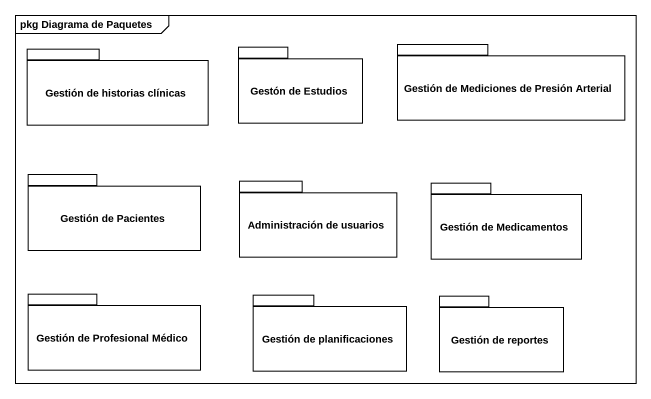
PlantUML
@startuml
mainframe pkg Diagrama de Paquetes
package "Gestión de historias clínicas" as Gestión_de_historias {
}
package "Gestón de Estudios" as Gestón_de_Estudios {
}
package "Gestión de Mediciones de Presión Arterial" as Gestión_de_Mediciones_de {
}
package "Gestión de Pacientes" as Gestión_de_Pacientes {
}
package "Administración de usuarios" as Administración_de_usuarios {
}
package "Gestión de Medicamentos" as Gestión_de_Medicamentos {
}
package "Gestión de Profesional Médico" as Gestión_de_Profesional {
}
package "Gestión de planificaciones" as Gestión_de_planificaciones {
}
package "Gestión de reportes" as Gestión_de_reportes {
}
@enduml
